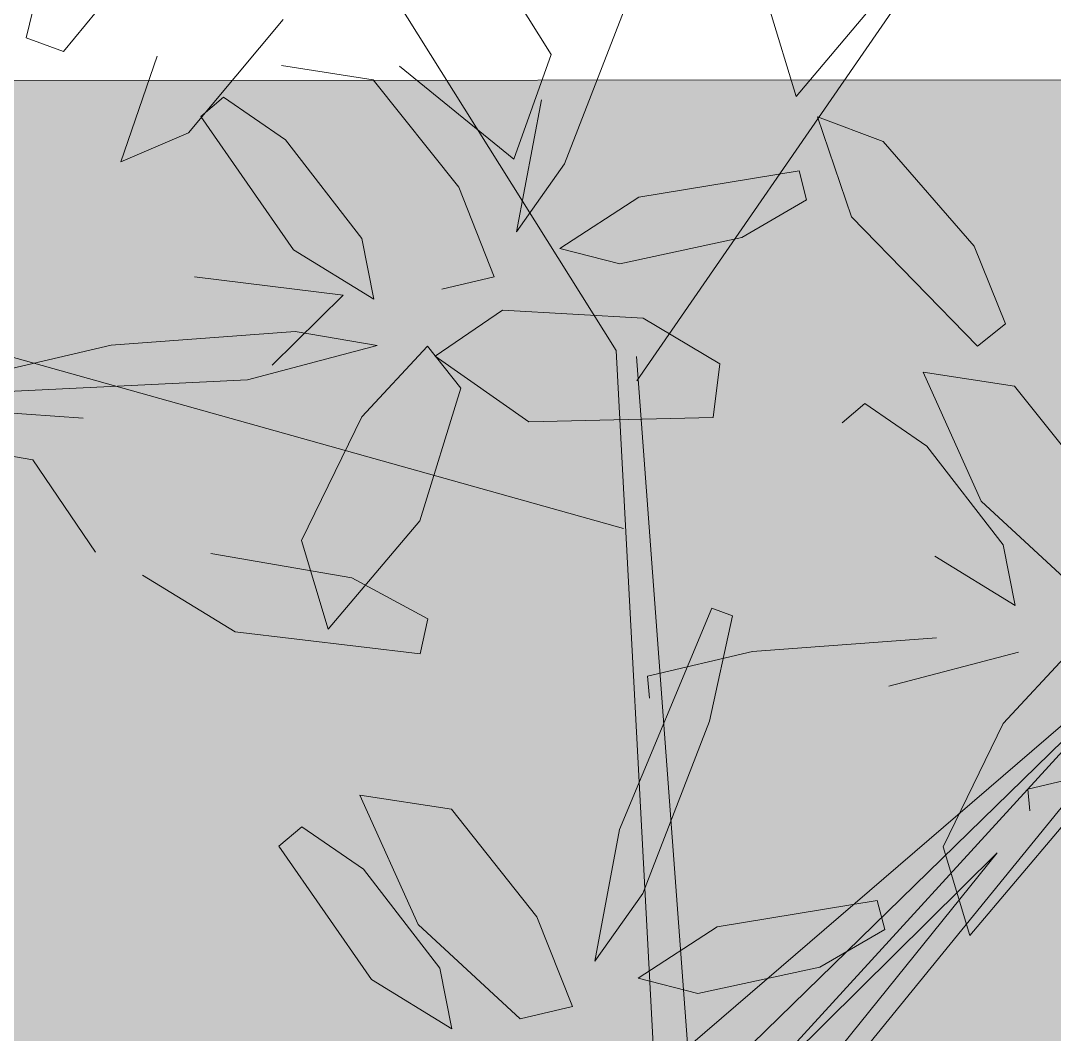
# Model space of a CAD drawing. Header units: metres. Extents: x 349703 to 349913, y 9282546 to 9282694.
# Drawn here: x 349804.9222 to 349805.4213, y 9282626.2607 to 9282626.75 of the extents above; entities that cross this region are included whole.
import ezdxf

# ---------------------------------------------------------------- set-up
doc = ezdxf.new("R2010")
doc.units = ezdxf.units.M
doc.header["$LTSCALE"] = 0.25
doc.layers.add('AREA-VERDE', color=3, linetype='CONTINUOUS', lineweight=9)
doc.layers.add('ARQ-FONDO', color=253, linetype='CONTINUOUS', lineweight=9)

# ---------------------------------------------------------------- blocks, each defined once
blk = doc.blocks.new('ARR2')
at = {"layer": 'ARQ-FONDO', "lineweight": 5}
for p, q in [((2740.92253, 1214.84884), (2741.51787, 1215.71011)), ((2740.90831, 1214.86994), (2740.38743, 1215.69978)), ((2740.52429, 1215.20457), (2740.49638, 1215.08798)), ((2740.86274, 1215.07647), (2740.81129, 1215.15897)), ((2740.52249, 1215.07845), (2740.55829, 1215.12203)), ((2740.91881, 1215.1203), (2740.87219, 1215.00018)), ((2741.09758, 1215.12262), (2741.03375, 1215.04713)), ((2741.03375, 1215.04713), (2741.01511, 1215.10908)), ((2740.67583, 1215.10088), (2740.60967, 1215.02182)), ((2740.49638, 1215.08798), (2740.52249, 1215.07845)), ((2740.91338, 1214.74568), (2739.71857, 1215.08035)), ((2740.56255, 1215.00157), (2740.58782, 1215.07537)), ((2740.83687, 1215.00353), (2740.86274, 1215.07647)), ((2740.67467, 1215.06867), (2740.73861, 1215.05885)), ((2740.75702, 1215.06832), (2740.83687, 1215.00353)), ((2740.73861, 1215.05885), (2740.7983, 1214.98388)), ((2740.61819, 1215.03322), (2740.63417, 1215.04663)), ((2740.63417, 1215.04663), (2740.67735, 1215.01702)), ((2740.83863, 1214.95281), (2740.85602, 1215.04485)), ((2740.68286, 1214.94014), (2740.61819, 1215.03322)), ((2741.04879, 1215.03284), (2741.07254, 1214.96311)), ((2741.09453, 1215.01564), (2741.04879, 1215.03284)), ((2740.60967, 1215.02182), (2740.56255, 1215.00157)), ((2740.67735, 1215.01702), (2740.73063, 1214.94813)), ((2741.15812, 1214.9428), (2741.09453, 1215.01564)), ((2740.87219, 1215.00018), (2740.83863, 1214.95281)), ((2740.92406, 1214.97685), (2741.03591, 1214.99518)), ((2741.03591, 1214.99518), (2741.04115, 1214.97499)), ((2740.7983, 1214.98388), (2740.82307, 1214.92126)), ((2740.86887, 1214.94098), (2740.92406, 1214.97685)), ((2741.04115, 1214.97499), (2740.99584, 1214.94875)), ((2741.07254, 1214.96311), (2741.16044, 1214.87297)), ((2740.73063, 1214.94813), (2740.73898, 1214.90575)), ((2740.99584, 1214.94875), (2740.91073, 1214.93029)), ((2740.73898, 1214.90575), (2740.68286, 1214.94014)), ((2740.91073, 1214.93029), (2740.86887, 1214.94098)), ((2741.17996, 1214.88857), (2741.15812, 1214.9428)), ((2740.71775, 1214.90843), (2740.61393, 1214.92132)), ((2740.82307, 1214.92126), (2740.78656, 1214.91278)), ((2740.668, 1214.85975), (2740.71775, 1214.90843)), ((2740.82876, 1214.898), (2740.78185, 1214.8659)), ((2740.92702, 1214.89243), (2740.82876, 1214.898)), ((2740.98051, 1214.86053), (2740.92702, 1214.89243)), ((2741.16044, 1214.87297), (2741.17996, 1214.88857)), ((2740.55563, 1214.87368), (2740.68412, 1214.88327)), ((2740.68412, 1214.88327), (2740.74132, 1214.87336)), ((2740.48225, 1214.85643), (2740.55563, 1214.87368)), ((2740.74132, 1214.87336), (2740.65075, 1214.84946)), ((2740.73062, 1214.82358), (2740.7765, 1214.87288)), ((2740.7765, 1214.87288), (2740.79986, 1214.84357)), ((2740.78185, 1214.8659), (2740.84728, 1214.82016)), ((2740.93517, 1214.36421), (2740.90831, 1214.86994)), ((2740.95882, 1214.37431), (2740.92251, 1214.86579)), ((2740.97599, 1214.82328), (2740.98051, 1214.86053)), ((2740.65075, 1214.84946), (2740.48369, 1214.84124)), ((2741.12238, 1214.85488), (2741.18632, 1214.84506)), ((2741.16307, 1214.76479), (2741.12238, 1214.85488)), ((2740.79986, 1214.84357), (2740.77109, 1214.75099)), ((2741.18632, 1214.84506), (2741.24601, 1214.77009)), ((2740.45332, 1214.8284), (2740.5361, 1214.82276)), ((2741.0659, 1214.81943), (2741.08188, 1214.83284)), ((2741.08188, 1214.83284), (2741.12506, 1214.80323)), ((2740.68863, 1214.73745), (2740.73062, 1214.82358)), ((2740.84728, 1214.82016), (2740.97599, 1214.82328)), ((2740.44659, 1214.80323), (2740.50108, 1214.79359)), ((2741.12506, 1214.80323), (2741.17834, 1214.73435)), ((2740.50108, 1214.79359), (2740.54472, 1214.72923)), ((2741.23427, 1214.69899), (2741.16307, 1214.76479)), ((2740.77109, 1214.75099), (2740.70727, 1214.6755)), ((2740.70727, 1214.6755), (2740.68863, 1214.73745)), ((2741.01447, 1214.29989), (2741.36929, 1214.73585)), ((2741.17834, 1214.73435), (2741.1867, 1214.69196)), ((2740.72378, 1214.71131), (2740.62532, 1214.72838)), ((2740.93517, 1214.36421), (2741.3605, 1214.72992)), ((2741.1867, 1214.69196), (2741.13058, 1214.72635)), ((2740.5776, 1214.71317), (2740.6423, 1214.67355)), ((2740.77678, 1214.68262), (2740.72378, 1214.71131)), ((2740.91059, 1214.53581), (2740.97505, 1214.69016)), ((2740.98938, 1214.68492), (2740.97339, 1214.61126)), ((2740.97505, 1214.69016), (2740.98938, 1214.68492)), ((2740.77148, 1214.6582), (2740.77678, 1214.68262)), ((2740.6423, 1214.67355), (2740.77148, 1214.6582)), ((2741.00334, 1214.65989), (2741.13183, 1214.66948)), ((2740.92996, 1214.64264), (2741.00334, 1214.65989)), ((2741.18903, 1214.65957), (2741.09846, 1214.63567)), ((2741.17834, 1214.60979), (2741.22421, 1214.6591)), ((2741.27733, 1214.6535), (2740.96957, 1214.317)), ((2740.97152, 1214.35547), (2741.27733, 1214.6535)), ((2740.9314, 1214.62745), (2740.92996, 1214.64264)), ((2740.97339, 1214.61126), (2740.92676, 1214.49114)), ((2741.13634, 1214.52366), (2741.17834, 1214.60979)), ((2741.19558, 1214.56389), (2741.26896, 1214.58114)), ((2741.19702, 1214.5487), (2741.19558, 1214.56389)), ((2740.72924, 1214.55963), (2740.79319, 1214.54981)), ((2740.76993, 1214.46954), (2740.72924, 1214.55963)), ((2740.79319, 1214.54981), (2740.85287, 1214.47484)), ((2740.67277, 1214.52418), (2740.68874, 1214.53759)), ((2740.68874, 1214.53759), (2740.73192, 1214.50798)), ((2740.89321, 1214.44377), (2740.91059, 1214.53581)), ((2741.2188, 1214.5372), (2741.15498, 1214.46171)), ((2740.73744, 1214.43109), (2740.67277, 1214.52418)), ((2740.96957, 1214.317), (2741.17407, 1214.51937)), ((2741.17407, 1214.51937), (2740.97842, 1214.27699)), ((2741.15498, 1214.46171), (2741.13634, 1214.52366)), ((2740.73192, 1214.50798), (2740.7852, 1214.43909)), ((2740.92676, 1214.49114), (2740.89321, 1214.44377)), ((2740.97864, 1214.46781), (2741.09049, 1214.48614)), ((2741.09049, 1214.48614), (2741.09572, 1214.46595)), ((2740.85287, 1214.47484), (2740.87764, 1214.41222)), ((2740.84113, 1214.40374), (2740.76993, 1214.46954)), ((2740.92345, 1214.43194), (2740.97864, 1214.46781)), ((2741.09572, 1214.46595), (2741.05042, 1214.43971)), ((2740.7852, 1214.43909), (2740.79356, 1214.39671)), ((2741.05042, 1214.43971), (2740.96531, 1214.42125)), ((2740.79356, 1214.39671), (2740.73744, 1214.43109)), ((2740.96531, 1214.42125), (2740.92345, 1214.43194)), ((2740.87764, 1214.41222), (2740.84113, 1214.40374))]:
    blk.add_line(p, q, dxfattribs=at)

msp = doc.modelspace()

# ---------------------------------------------------------------- hatches: boundary and pattern name
at = {"layer": 'AREA-VERDE', "lineweight": 0, "true_color": 0xc4e4b2, "transparency": 33554687}
h = msp.add_hatch(color=3, dxfattribs=at)
h.dxf.hatch_style = 1
h.paths.add_polyline_path([(349810.34134, 9282626.72458), (349798.27596, 9282626.71695), (349798.27596, 9282620.77184), (349810.34134, 9282620.77946)])
h.paths.add_polyline_path([(349799.27596, 9282625.71695), (349809.69309, 9282625.71695), (349809.69309, 9282621.77184), (349799.27596, 9282621.77184)], flags=16)

# ---------------------------------------------------------------- linework, layer by layer
at = {"layer": 'ARQ-FONDO'}
msp.add_lwpolyline([(349798.27596, 9282626.71695), (349810.34134, 9282626.72458), (349810.34134, 9282620.77946), (349798.27596, 9282620.77184)], close=True, dxfattribs=at)

# ---------------------------------------------------------------- block references
at = {"layer": 'ARQ-FONDO', "xscale": 0.6917913537138002, "yscale": 0.6917913537138002, "zscale": 0.6917913537138002}
msp.add_blockref('ARR2', (347909.07317, 9281786.15426), dxfattribs=at)

doc.saveas('drawing.dxf')
